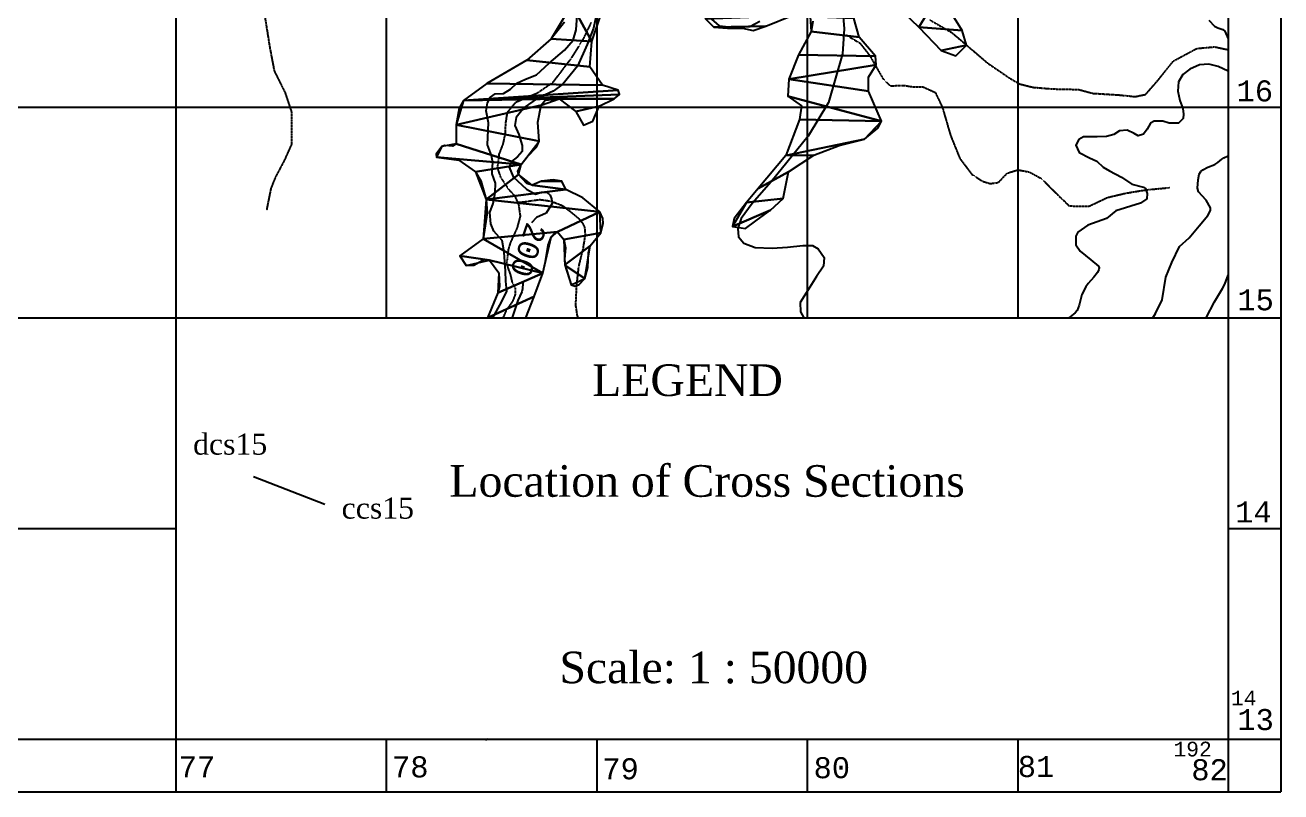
# Model space of a CAD drawing. Extents: x 19272750 to 38563660, y 1412748 to 2838873.
# Drawn here: x 19276285 to 19282250, y 1412750 to 1416390 of the extents above; entities that cross this region are included whole.
import ezdxf
from ezdxf.enums import TextEntityAlignment as Align

# ---------------------------------------------------------------- set-up
doc = ezdxf.new("R2010")
doc.units = 0
doc.header["$MEASUREMENT"] = 0
doc.linetypes.add('HIDDEN', pattern=[0.375, 0.25, -0.125])
for name, color, linetype in [('-1', 7, 'CONTINUOUS'), ('-41', 7, 'CONTINUOUS'), ('-51', 7, 'CONTINUOUS'), ('-52', 7, 'CONTINUOUS'), ('1', 7, 'CONTINUOUS'), ('41', 7, 'CONTINUOUS'), ('45', 7, 'CONTINUOUS'), ('50', 7, 'CONTINUOUS'), ('51', 7, 'CONTINUOUS'), ('52', 7, 'CONTINUOUS')]:
    doc.layers.add(name, color=color, linetype=linetype)
doc.styles.add('MONOTXT', font='MONOTXT', dxfattribs={"height": 0.2})
doc.styles.get("Standard").update_dxf_attribs({"font": 'VNTIME.TTF'})

msp = doc.modelspace()

# ---------------------------------------------------------------- linework, layer by layer
at = {"layer": '-1', "color": 7, "linetype": 'CONTINUOUS'}
for p, q in [((19282000, 1434250), (19282000, 1413000)), ((19282250, 1434250), (19282250, 1412750)), ((19277000, 1433000), (19277000, 1413000)), ((19278000, 1433000), (19278000, 1415000)), ((19279000, 1433000), (19279000, 1415000)), ((19280000, 1433000), (19280000, 1415000)), ((19281000, 1433000), (19281000, 1415000)), ((19272750, 1416000), (19282250, 1416000)), ((19272750, 1415000), (19282000, 1415000)), ((19282000, 1415000), (19282250, 1415000)), ((19272750, 1414000), (19277000, 1414000)), ((19282000, 1414000), (19282250, 1414000)), ((19272750, 1413000), (19282000, 1413000)), ((19277000, 1413000), (19277000, 1412750)), ((19278000, 1413000), (19278000, 1412750)), ((19279000, 1413000), (19279000, 1412750)), ((19280000, 1413000), (19280000, 1412750)), ((19281000, 1413000), (19281000, 1412750)), ((19282000, 1413000), (19282250, 1413000)), ((19282000, 1413000), (19282000, 1412750)), ((19272750, 1412750), (19282250, 1412750))]:
    msp.add_line(p, q, dxfattribs=at)
at = {"layer": '-1', "color": 30, "linetype": 'CONTINUOUS'}
for points in [[(19279006.6, 1416479.7), (19278984.5, 1416375.1), (19278954.8, 1416298.5), (19278908.1, 1416194.5), (19278839.5, 1416109.4), (19278792.9, 1416077), (19278716.5, 1416041.9), (19278655.6, 1415999), (19278616.8, 1415952.2), (19278611.6, 1415913.9), (19278629.7, 1415871), (19278645.2, 1415819), (19278645.2, 1415790.5), (19278624.5, 1415764.5), (19278596, 1415742.4), (19278584.4, 1415716.4), (19278602.5, 1415669), (19278667.2, 1415610.5), (19278708.7, 1415587.1), (19278737.2, 1415596.2), (19278763.1, 1415596.2), (19278778.6, 1415583.2), (19278785.1, 1415565), (19278787.7, 1415542.9), (19278759.2, 1415497.5), (19278713.9, 1415476), (19278690.6, 1415451.7)], [(19278506.2, 1415000), (19278548.1, 1415074.6), (19278572.7, 1415126.6), (19278568.8, 1415174.6), (19278567.5, 1415222.7), (19278561.1, 1415311.7), (19278550.7, 1415367.6), (19278511.8, 1415411.4), (19278497.5, 1415446.4), (19278492.4, 1415501), (19278507.9, 1415543.8), (19278518.3, 1415595.8), (19278519.6, 1415639.9), (19278504, 1415684.1), (19278504, 1415699.3), (19278506.6, 1415735.7), (19278500.1, 1415770.8), (19278482, 1415821.4), (19278483.3, 1415857.8), (19278485.9, 1415926.7), (19278475.5, 1415983.2), (19278480.7, 1416020.9), (19278496.2, 1416048.2), (19278517, 1416063.8), (19278557.1, 1416065.1), (19278590.8, 1416085.9), (19278620.6, 1416114.5), (19278662.1, 1416134), (19278713.9, 1416153.5), (19278774.7, 1416208.7), (19278847.3, 1416271.1), (19278887.4, 1416319.2), (19278901.7, 1416367.3), (19278906.9, 1416435.5)], [(19281908.1, 1416413.6), (19281934, 1416384.9), (19281951, 1416377.1), (19281974.6, 1416369.3), (19281983.2, 1416361.5), (19282000, 1416325)], [(19282000, 1416171.4), (19281952.1, 1416193.8), (19281908.1, 1416204.2), (19281864, 1416201.6), (19281817.3, 1416180.8), (19281783.6, 1416154.8), (19281762.9, 1416120.9), (19281760.3, 1416076.7), (19281770.7, 1416032.5), (19281783.6, 1415994), (19281787.5, 1415966.7), (19281786.2, 1415945.9), (19281762.9, 1415923.8), (19281718.8, 1415923.8), (19281689, 1415934.2), (19281648.8, 1415934.2), (19281630.6, 1415923.8), (19281615.1, 1415896.5), (19281596.9, 1415871.8), (19281572.3, 1415863.7), (19281552.8, 1415875.4), (19281520.4, 1415891), (19281482.8, 1415888.4), (19281456.9, 1415871.5), (19281421.9, 1415861.1), (19281377.8, 1415859.8), (19281313, 1415859.8), (19281289.6, 1415846.8), (19281275.4, 1415819.4), (19281292.2, 1415785.6), (19281341.5, 1415759.6), (19281375.2, 1415744), (19281406.3, 1415715.4), (19281436.1, 1415698.5), (19281493.2, 1415668.6), (19281542.4, 1415634.7), (19281596.9, 1415621.1), (19281607.3, 1415614.6), (19281615.1, 1415589.9), (19281612.5, 1415565.1), (19281582.6, 1415544.3), (19281466, 1415507.9), (19281421.9, 1415471.5), (19281333.7, 1415440.3), (19281285.7, 1415406.4), (19281275.4, 1415387.7), (19281276.7, 1415347.2), (19281296.1, 1415317.3), (19281346.7, 1415275.7)], [(19281869.6, 1415694.4), (19281880, 1415703.6), (19281903.3, 1415715.2), (19281937, 1415728.2), (19281951.1, 1415738.2), (19281968.9, 1415753.2), (19281978.6, 1415759.5), (19282000, 1415769.9)], [(19281641.3, 1415000), (19281654.2, 1415021.5), (19281685.4, 1415086.6), (19281703.5, 1415193.3), (19281732.1, 1415263.6), (19281768.4, 1415339.1), (19281815.1, 1415380.7), (19281861.8, 1415436.7), (19281903.3, 1415486.2), (19281915.8, 1415510.2), (19281916.3, 1415522.6), (19281895.5, 1415559.1), (19281859.2, 1415598.1), (19281854, 1415616.7), (19281856.6, 1415655.4), (19281862.1, 1415682.1), (19281869.6, 1415694.4)], [(19281346.7, 1415275.7), (19281383, 1415245.8), (19281386.6, 1415237), (19281385.5, 1415229.7), (19281379.1, 1415215.9), (19281360.8, 1415192.8), (19281334.5, 1415163.1), (19281323.3, 1415146.9), (19281305.2, 1415111.2), (19281292.2, 1415060.4), (19281281.9, 1415035.7), (19281272.1, 1415024.1), (19281249.4, 1415004.5), (19281243.4, 1415000)], [(19281894.8, 1415000), (19281895.5, 1415001.1), (19281934.4, 1415076.6), (19281973.3, 1415139.1), (19281983.1, 1415160.2), (19282000, 1415203.4)], [(19278649.1, 1415170.8), (19278649.1, 1415164.9), (19278647.1, 1415137.9), (19278643.9, 1415124.6), (19278625.8, 1415083), (19278598.6, 1415002.4), (19278597.8, 1415000)], [(19278139.9, 1413000), (19278139.9, 1413000)], [(19278484.8, 1413000), (19278479.6, 1412998.2), (19278477.1, 1412997.5), (19278476.1, 1412997.4), (19278474.1, 1412997.5), (19278472.1, 1412998), (19278470.8, 1412998.6), (19278468.3, 1413000)]]:
    msp.add_lwpolyline(points, dxfattribs=at)
at = {"layer": '-41', "color": 3, "linetype": 'CONTINUOUS'}
msp.add_line((19277369.4, 1414246.4), (19277708.3, 1414115.6), dxfattribs=at)
at = {"layer": '-51', "color": 4, "linetype": 'HIDDEN'}
for points in [[(19277421.3, 1416443.5), (19277447.2, 1416282.4), (19277467.9, 1416173.3), (19277519.6, 1416069.4), (19277550.7, 1415975.9), (19277550.7, 1415825.2), (19277514.5, 1415744.7), (19277473.1, 1415666.8), (19277452.3, 1415614.9), (19277431.6, 1415510.9)], [(19278973.2, 1416402.4), (19278934.4, 1416321.9), (19278877.4, 1416231), (19278789.4, 1416115.4), (19278716.9, 1416066.1), (19278613.3, 1416021.9), (19278574.5, 1415975.1), (19278566.7, 1415925.8), (19278564.1, 1415871.2), (19278553.8, 1415824.5), (19278535.6, 1415777.7), (19278527.9, 1415711.5), (19278543.4, 1415667.3), (19278579.6, 1415612.8), (19278610.7, 1415579), (19278628.8, 1415537.4), (19278636.6, 1415482.9), (19278621.1, 1415425.7), (19278590, 1415358.2), (19278579.6, 1415324.4), (19278571.9, 1415255.6), (19278590, 1415203.6), (19278597.8, 1415169.9), (19278613.3, 1415143.9), (19278613.3, 1415112.7), (19278600.4, 1415078.9), (19278569.3, 1415034.8), (19278554.5, 1415000)], [(19280582.5, 1416414.8), (19280686.1, 1416355.1), (19280856.9, 1416209.8), (19280960.4, 1416139), (19281009.6, 1416110.5), (19281071.7, 1416094.9), (19281164.8, 1416087.1), (19281289.1, 1416084.5), (19281356.4, 1416066.3), (19281480.6, 1416058.5), (19281558.2, 1416050.7), (19281607.4, 1416061.1), (19281664.3, 1416126.1), (19281739.3, 1416219.5), (19281850.6, 1416279.2), (19281936.1, 1416286.9), (19282000, 1416273.1)], [(19280186.3, 1416343), (19280251, 1416304.1), (19280297.6, 1416244.4), (19280359.7, 1416135.3), (19280393.3, 1416101.5), (19280455.5, 1416104.1), (19280509.8, 1416096.3), (19280551.2, 1416096.3), (19280608.2, 1416070.4), (19280641.8, 1416000.2), (19280680.7, 1415866.5), (19280724.7, 1415757.4), (19280781.6, 1415682.1), (19280833.4, 1415648.4), (19280869.6, 1415638), (19280908.4, 1415643.2), (19280949.9, 1415687.3), (19281001.6, 1415702.9), (19281056, 1415692.5), (19281112.9, 1415661.3), (19281188, 1415586), (19281244.9, 1415531.5), (19281338.1, 1415530.2), (19281426.1, 1415571.8), (19281514.1, 1415592.5), (19281609.9, 1415608.1), (19281721.2, 1415618.5)], [(19278912.3, 1415000), (19278907.7, 1415013.7), (19278900.7, 1415060.9), (19278905.1, 1415156.6), (19278915.5, 1415246.2), (19278936.2, 1415329.3), (19278946.6, 1415396.8), (19278944, 1415430), (19278936.2, 1415446.2), (19278918.7, 1415467.7), (19278879.3, 1415500.7), (19278837.8, 1415531.9), (19278783.5, 1415552.7), (19278729.1, 1415560.5), (19278656.6, 1415550.1), (19278625.9, 1415546.8)]]:
    msp.add_lwpolyline(points, dxfattribs=at)
at = {"layer": '-51', "color": 4, "linetype": 'CONTINUOUS'}
for points in [[(19280165.2, 1416489.8), (19280175.5, 1416372.9), (19280167.8, 1416253.4), (19280100.4, 1416022.1), (19280004.6, 1415862.4), (19279828.5, 1415646.7), (19279737.9, 1415542.8), (19279686.1, 1415471.4), (19279670.6, 1415424.6), (19279673.1, 1415385.6), (19279699.1, 1415354.4), (19279753.4, 1415333.6), (19279833.7, 1415331), (19279906.2, 1415336.2), (19279978.7, 1415344), (19280025.3, 1415344), (19280051.2, 1415328.4), (19280079.7, 1415286.9), (19280077.1, 1415245.3), (19280043.5, 1415195.9), (19280004.6, 1415133.6), (19279965.8, 1415073.8), (19279968.4, 1415028.4), (19279983.3, 1415000)], [(19279533.3, 1416430.1), (19279582.5, 1416385.9), (19279657.6, 1416378.1), (19279727.5, 1416383.3), (19279774.1, 1416409.3)]]:
    msp.add_lwpolyline(points, dxfattribs=at)
at = {"layer": '-52', "color": 4, "linetype": 'CONTINUOUS'}
msp.add_line((19278481.2, 1415000), (19278663.1, 1415000), dxfattribs=at)
for points in [[(19278720.9, 1415929.5), (19278736, 1416010), (19278754.9, 1416033.2), (19278821.3, 1416040.2), (19278901.6, 1415979.8), (19278936.8, 1415914.4), (19278982, 1415934.5), (19279012.1, 1416005), (19279082.4, 1416040.2), (19279107.5, 1416060.4), (19279102.4, 1416080.5), (19279027.1, 1416105.7), (19278966.9, 1416191.3), (19278976.9, 1416312.2), (19279072.3, 1416594.2)], [(19279516.6, 1416420.5), (19279556.8, 1416380.2), (19279622, 1416375.2), (19279692.3, 1416375.2), (19279742.5, 1416365.1), (19279802.8, 1416385.2), (19279928.3, 1416435.6)], [(19280415.2, 1416491), (19280530.7, 1416380.2), (19280636.1, 1416269.4), (19280706.4, 1416244.2), (19280756.6, 1416294.6), (19280736.5, 1416365.1), (19280691.3, 1416435.6)], [(19278847.4, 1416404.6), (19278783.7, 1416324.8), (19278668.2, 1416224.1), (19278477.4, 1416113.3), (19278367, 1416032.7), (19278346.6, 1415996.4), (19278331.9, 1415916.9), (19278331.9, 1415826.2), (19278314.7, 1415816), (19278278.8, 1415817.8), (19278264.1, 1415813.6), (19278236.9, 1415777.5), (19278239, 1415763.3), (19278344.4, 1415748.1), (19278424.7, 1415692.8), (19278450.3, 1415650.4), (19278474.9, 1415561.8), (19278479.8, 1415499.5), (19278459.9, 1415375.5), (19278349.4, 1415294.9), (19278379.6, 1415249.6), (19278416.1, 1415250.9), (19278467.3, 1415278.6), (19278490, 1415274.8), (19278535.2, 1415214.3), (19278538.7, 1415149.6), (19278530.2, 1415118.6), (19278481.2, 1415000)], [(19280026.4, 1416408.6), (19280018.6, 1416360.1), (19279958.4, 1416249.3), (19279913.2, 1416133.4), (19279908.2, 1416052.8), (19279973.4, 1416007.5), (19279963.4, 1415942.1), (19279898.1, 1415770.8), (19279767.6, 1415614.7), (19279711.1, 1415547.7), (19279653.2, 1415471.4), (19279645.1, 1415434.3), (19279706.4, 1415424.8), (19279755.1, 1415461.1), (19279825.4, 1415511.5), (19279885.6, 1415566.9), (19279910.7, 1415692.8), (19280031.2, 1415773.4), (19280151.7, 1415818.7), (19280272.1, 1415848.9), (19280336, 1415900.5), (19280352.5, 1415934.5), (19280290.8, 1416076.8), (19280290.8, 1416142.9), (19280327.4, 1416201.4), (19280323.8, 1416242.2), (19280247, 1416332.4), (19280221.9, 1416423)], [(19278663.1, 1415000), (19278663.2, 1415000.3), (19278703.4, 1415101), (19278743.5, 1415211.8), (19278756.3, 1415268.1), (19278769.3, 1415344.9), (19278783.7, 1415383), (19278803.3, 1415405.5), (19278813.8, 1415408.2), (19278843.9, 1415372.9), (19278851.9, 1415332.7), (19278847.7, 1415278.9), (19278848.9, 1415252.1), (19278879.1, 1415156.4), (19278898.2, 1415150.3), (19278915.9, 1415158.3), (19278944.3, 1415186.6), (19278957.5, 1415238.7), (19278960.5, 1415310.9), (19278969.4, 1415342.7), (19279019.6, 1415403.2), (19279030, 1415448.2), (19279028.6, 1415472.3), (19279014.6, 1415503.9), (19278934.3, 1415569.4), (19278854, 1415609.6), (19278833.9, 1415649.9), (19278793.7, 1415655), (19278738.5, 1415649.9), (19278693.3, 1415629.8), (19278668.6, 1415638.1), (19278628.1, 1415680.2), (19278625.7, 1415696.1), (19278640.6, 1415728), (19278670.3, 1415764.3), (19278713.7, 1415811), (19278725.9, 1415838.8), (19278720.9, 1415929.5)]]:
    msp.add_lwpolyline(points, dxfattribs=at)
at = {"layer": '1', "color": 7, "linetype": 'CONTINUOUS'}
for p, q in [((19282000, 1434250), (19282000, 1413000)), ((19282250, 1434250), (19282250, 1412750)), ((19277000, 1433000), (19277000, 1413000)), ((19278000, 1433000), (19278000, 1415000)), ((19279000, 1433000), (19279000, 1415000)), ((19280000, 1433000), (19280000, 1415000)), ((19281000, 1433000), (19281000, 1415000)), ((19272750, 1416000), (19282250, 1416000)), ((19272750, 1415000), (19282000, 1415000)), ((19282000, 1415000), (19282250, 1415000)), ((19272750, 1414000), (19277000, 1414000)), ((19282000, 1414000), (19282250, 1414000)), ((19272750, 1413000), (19282000, 1413000)), ((19277000, 1413000), (19277000, 1412750)), ((19278000, 1413000), (19278000, 1412750)), ((19279000, 1413000), (19279000, 1412750)), ((19280000, 1413000), (19280000, 1412750)), ((19281000, 1413000), (19281000, 1412750)), ((19282000, 1413000), (19282250, 1413000)), ((19282000, 1413000), (19282000, 1412750)), ((19272750, 1412750), (19282250, 1412750))]:
    msp.add_line(p, q, dxfattribs=at)
at = {"layer": '1', "color": 30, "linetype": 'CONTINUOUS'}
for points in [[(19279006.6, 1416479.7), (19278984.5, 1416375.1), (19278954.8, 1416298.5), (19278908.1, 1416194.5), (19278839.5, 1416109.4), (19278792.9, 1416077), (19278716.5, 1416041.9), (19278655.6, 1415999), (19278616.8, 1415952.2), (19278611.6, 1415913.9), (19278629.7, 1415871), (19278645.2, 1415819), (19278645.2, 1415790.5), (19278624.5, 1415764.5), (19278596, 1415742.4), (19278584.4, 1415716.4), (19278602.5, 1415669), (19278667.2, 1415610.5), (19278708.7, 1415587.1), (19278737.2, 1415596.2), (19278763.1, 1415596.2), (19278778.6, 1415583.2), (19278785.1, 1415565), (19278787.7, 1415542.9), (19278759.2, 1415497.5), (19278713.9, 1415476), (19278690.6, 1415451.7)], [(19278506.2, 1415000), (19278548.1, 1415074.6), (19278572.7, 1415126.6), (19278568.8, 1415174.6), (19278567.5, 1415222.7), (19278561.1, 1415311.7), (19278550.7, 1415367.6), (19278511.8, 1415411.4), (19278497.5, 1415446.4), (19278492.4, 1415501), (19278507.9, 1415543.8), (19278518.3, 1415595.8), (19278519.6, 1415639.9), (19278504, 1415684.1), (19278504, 1415699.3), (19278506.6, 1415735.7), (19278500.1, 1415770.8), (19278482, 1415821.4), (19278483.3, 1415857.8), (19278485.9, 1415926.7), (19278475.5, 1415983.2), (19278480.7, 1416020.9), (19278496.2, 1416048.2), (19278517, 1416063.8), (19278557.1, 1416065.1), (19278590.8, 1416085.9), (19278620.6, 1416114.5), (19278662.1, 1416134), (19278713.9, 1416153.5), (19278774.7, 1416208.7), (19278847.3, 1416271.1), (19278887.4, 1416319.2), (19278901.7, 1416367.3), (19278906.9, 1416435.5)], [(19281908.1, 1416413.6), (19281934, 1416384.9), (19281951, 1416377.1), (19281974.6, 1416369.3), (19281983.2, 1416361.5), (19282000, 1416325)], [(19282000, 1416171.4), (19281952.1, 1416193.8), (19281908.1, 1416204.2), (19281864, 1416201.6), (19281817.3, 1416180.8), (19281783.6, 1416154.8), (19281762.9, 1416120.9), (19281760.3, 1416076.7), (19281770.7, 1416032.5), (19281783.6, 1415994), (19281787.5, 1415966.7), (19281786.2, 1415945.9), (19281762.9, 1415923.8), (19281718.8, 1415923.8), (19281689, 1415934.2), (19281648.8, 1415934.2), (19281630.6, 1415923.8), (19281615.1, 1415896.5), (19281596.9, 1415871.8), (19281572.3, 1415863.7), (19281552.8, 1415875.4), (19281520.4, 1415891), (19281482.8, 1415888.4), (19281456.9, 1415871.5), (19281421.9, 1415861.1), (19281377.8, 1415859.8), (19281313, 1415859.8), (19281289.6, 1415846.8), (19281275.4, 1415819.4), (19281292.2, 1415785.6), (19281341.5, 1415759.6), (19281375.2, 1415744), (19281406.3, 1415715.4), (19281436.1, 1415698.5), (19281493.2, 1415668.6), (19281542.4, 1415634.7), (19281596.9, 1415621.1), (19281607.3, 1415614.6), (19281615.1, 1415589.9), (19281612.5, 1415565.1), (19281582.6, 1415544.3), (19281466, 1415507.9), (19281421.9, 1415471.5), (19281333.7, 1415440.3), (19281285.7, 1415406.4), (19281275.4, 1415387.7), (19281276.7, 1415347.2), (19281296.1, 1415317.3), (19281346.7, 1415275.7)], [(19281869.6, 1415694.4), (19281880, 1415703.6), (19281903.3, 1415715.2), (19281937, 1415728.2), (19281951.1, 1415738.2), (19281968.9, 1415753.2), (19281978.6, 1415759.5), (19282000, 1415769.9)], [(19281641.3, 1415000), (19281654.2, 1415021.5), (19281685.4, 1415086.6), (19281703.5, 1415193.3), (19281732.1, 1415263.6), (19281768.4, 1415339.1), (19281815.1, 1415380.7), (19281861.8, 1415436.7), (19281903.3, 1415486.2), (19281915.8, 1415510.2), (19281916.3, 1415522.6), (19281895.5, 1415559.1), (19281859.2, 1415598.1), (19281854, 1415616.7), (19281856.6, 1415655.4), (19281862.1, 1415682.1), (19281869.6, 1415694.4)], [(19281346.7, 1415275.7), (19281383, 1415245.8), (19281386.6, 1415237), (19281385.5, 1415229.7), (19281379.1, 1415215.9), (19281360.8, 1415192.8), (19281334.5, 1415163.1), (19281323.3, 1415146.9), (19281305.2, 1415111.2), (19281292.2, 1415060.4), (19281281.9, 1415035.7), (19281272.1, 1415024.1), (19281249.4, 1415004.5), (19281243.4, 1415000)], [(19281894.8, 1415000), (19281895.5, 1415001.1), (19281934.4, 1415076.6), (19281973.3, 1415139.1), (19281983.1, 1415160.2), (19282000, 1415203.4)], [(19278649.1, 1415170.8), (19278649.1, 1415164.9), (19278647.1, 1415137.9), (19278643.9, 1415124.6), (19278625.8, 1415083), (19278598.6, 1415002.4), (19278597.8, 1415000)], [(19278139.9, 1413000), (19278139.9, 1413000)], [(19278484.8, 1413000), (19278479.6, 1412998.2), (19278477.1, 1412997.5), (19278476.1, 1412997.4), (19278474.1, 1412997.5), (19278472.1, 1412998), (19278470.8, 1412998.6), (19278468.3, 1413000)]]:
    msp.add_lwpolyline(points, dxfattribs=at)
at = {"layer": '41', "color": 3, "linetype": 'CONTINUOUS'}
msp.add_line((19277369.4, 1414246.4), (19277708.3, 1414115.6), dxfattribs=at)
at = {"layer": '51', "color": 4, "linetype": 'HIDDEN'}
for points in [[(19277421.3, 1416443.5), (19277447.2, 1416282.4), (19277467.9, 1416173.3), (19277519.6, 1416069.4), (19277550.7, 1415975.9), (19277550.7, 1415825.2), (19277514.5, 1415744.7), (19277473.1, 1415666.8), (19277452.3, 1415614.9), (19277431.6, 1415510.9)], [(19278973.2, 1416402.4), (19278934.4, 1416321.9), (19278877.4, 1416231), (19278789.4, 1416115.4), (19278716.9, 1416066.1), (19278613.3, 1416021.9), (19278574.5, 1415975.1), (19278566.7, 1415925.8), (19278564.1, 1415871.2), (19278553.8, 1415824.5), (19278535.6, 1415777.7), (19278527.9, 1415711.5), (19278543.4, 1415667.3), (19278579.6, 1415612.8), (19278610.7, 1415579), (19278628.8, 1415537.4), (19278636.6, 1415482.9), (19278621.1, 1415425.7), (19278590, 1415358.2), (19278579.6, 1415324.4), (19278571.9, 1415255.6), (19278590, 1415203.6), (19278597.8, 1415169.9), (19278613.3, 1415143.9), (19278613.3, 1415112.7), (19278600.4, 1415078.9), (19278569.3, 1415034.8), (19278554.5, 1415000)], [(19280582.5, 1416414.8), (19280686.1, 1416355.1), (19280856.9, 1416209.8), (19280960.4, 1416139), (19281009.6, 1416110.5), (19281071.7, 1416094.9), (19281164.8, 1416087.1), (19281289.1, 1416084.5), (19281356.4, 1416066.3), (19281480.6, 1416058.5), (19281558.2, 1416050.7), (19281607.4, 1416061.1), (19281664.3, 1416126.1), (19281739.3, 1416219.5), (19281850.6, 1416279.2), (19281936.1, 1416286.9), (19282000, 1416273.1)], [(19280186.3, 1416343), (19280251, 1416304.1), (19280297.6, 1416244.4), (19280359.7, 1416135.3), (19280393.3, 1416101.5), (19280455.5, 1416104.1), (19280509.8, 1416096.3), (19280551.2, 1416096.3), (19280608.2, 1416070.4), (19280641.8, 1416000.2), (19280680.7, 1415866.5), (19280724.7, 1415757.4), (19280781.6, 1415682.1), (19280833.4, 1415648.4), (19280869.6, 1415638), (19280908.4, 1415643.2), (19280949.9, 1415687.3), (19281001.6, 1415702.9), (19281056, 1415692.5), (19281112.9, 1415661.3), (19281188, 1415586), (19281244.9, 1415531.5), (19281338.1, 1415530.2), (19281426.1, 1415571.8), (19281514.1, 1415592.5), (19281609.9, 1415608.1), (19281721.2, 1415618.5)], [(19278912.3, 1415000), (19278907.7, 1415013.7), (19278900.7, 1415060.9), (19278905.1, 1415156.6), (19278915.5, 1415246.2), (19278936.2, 1415329.3), (19278946.6, 1415396.8), (19278944, 1415430), (19278936.2, 1415446.2), (19278918.7, 1415467.7), (19278879.3, 1415500.7), (19278837.8, 1415531.9), (19278783.5, 1415552.7), (19278729.1, 1415560.5), (19278656.6, 1415550.1), (19278625.9, 1415546.8)]]:
    msp.add_lwpolyline(points, dxfattribs=at)
at = {"layer": '51', "color": 4, "linetype": 'CONTINUOUS'}
for points in [[(19280165.2, 1416489.8), (19280175.5, 1416372.9), (19280167.8, 1416253.4), (19280100.4, 1416022.1), (19280004.6, 1415862.4), (19279828.5, 1415646.7), (19279737.9, 1415542.8), (19279686.1, 1415471.4), (19279670.6, 1415424.6), (19279673.1, 1415385.6), (19279699.1, 1415354.4), (19279753.4, 1415333.6), (19279833.7, 1415331), (19279906.2, 1415336.2), (19279978.7, 1415344), (19280025.3, 1415344), (19280051.2, 1415328.4), (19280079.7, 1415286.9), (19280077.1, 1415245.3), (19280043.5, 1415195.9), (19280004.6, 1415133.6), (19279965.8, 1415073.8), (19279968.4, 1415028.4), (19279983.3, 1415000)], [(19279533.3, 1416430.1), (19279582.5, 1416385.9), (19279657.6, 1416378.1), (19279727.5, 1416383.3), (19279774.1, 1416409.3)]]:
    msp.add_lwpolyline(points, dxfattribs=at)
at = {"layer": '52', "color": 4, "linetype": 'CONTINUOUS'}
msp.add_line((19278481.2, 1415000), (19278663.1, 1415000), dxfattribs=at)
for points in [[(19278720.9, 1415929.5), (19278736, 1416010), (19278754.9, 1416033.2), (19278821.3, 1416040.2), (19278901.6, 1415979.8), (19278936.8, 1415914.4), (19278982, 1415934.5), (19279012.1, 1416005), (19279082.4, 1416040.2), (19279107.5, 1416060.4), (19279102.4, 1416080.5), (19279027.1, 1416105.7), (19278966.9, 1416191.3), (19278976.9, 1416312.2), (19279072.3, 1416594.2)], [(19279516.6, 1416420.5), (19279556.8, 1416380.2), (19279622, 1416375.2), (19279692.3, 1416375.2), (19279742.5, 1416365.1), (19279802.8, 1416385.2), (19279928.3, 1416435.6)], [(19280415.2, 1416491), (19280530.7, 1416380.2), (19280636.1, 1416269.4), (19280706.4, 1416244.2), (19280756.6, 1416294.6), (19280736.5, 1416365.1), (19280691.3, 1416435.6)], [(19278847.4, 1416404.6), (19278783.7, 1416324.8), (19278668.2, 1416224.1), (19278477.4, 1416113.3), (19278367, 1416032.7), (19278346.6, 1415996.4), (19278331.9, 1415916.9), (19278331.9, 1415826.2), (19278314.7, 1415816), (19278278.8, 1415817.8), (19278264.1, 1415813.6), (19278236.9, 1415777.5), (19278239, 1415763.3), (19278344.4, 1415748.1), (19278424.7, 1415692.8), (19278450.3, 1415650.4), (19278474.9, 1415561.8), (19278479.8, 1415499.5), (19278459.9, 1415375.5), (19278349.4, 1415294.9), (19278379.6, 1415249.6), (19278416.1, 1415250.9), (19278467.3, 1415278.6), (19278490, 1415274.8), (19278535.2, 1415214.3), (19278538.7, 1415149.6), (19278530.2, 1415118.6), (19278481.2, 1415000)], [(19280026.4, 1416408.6), (19280018.6, 1416360.1), (19279958.4, 1416249.3), (19279913.2, 1416133.4), (19279908.2, 1416052.8), (19279973.4, 1416007.5), (19279963.4, 1415942.1), (19279898.1, 1415770.8), (19279767.6, 1415614.7), (19279711.1, 1415547.7), (19279653.2, 1415471.4), (19279645.1, 1415434.3), (19279706.4, 1415424.8), (19279755.1, 1415461.1), (19279825.4, 1415511.5), (19279885.6, 1415566.9), (19279910.7, 1415692.8), (19280031.2, 1415773.4), (19280151.7, 1415818.7), (19280272.1, 1415848.9), (19280336, 1415900.5), (19280352.5, 1415934.5), (19280290.8, 1416076.8), (19280290.8, 1416142.9), (19280327.4, 1416201.4), (19280323.8, 1416242.2), (19280247, 1416332.4), (19280221.9, 1416423)], [(19278663.1, 1415000), (19278663.2, 1415000.3), (19278703.4, 1415101), (19278743.5, 1415211.8), (19278756.3, 1415268.1), (19278769.3, 1415344.9), (19278783.7, 1415383), (19278803.3, 1415405.5), (19278813.8, 1415408.2), (19278843.9, 1415372.9), (19278851.9, 1415332.7), (19278847.7, 1415278.9), (19278848.9, 1415252.1), (19278879.1, 1415156.4), (19278898.2, 1415150.3), (19278915.9, 1415158.3), (19278944.3, 1415186.6), (19278957.5, 1415238.7), (19278960.5, 1415310.9), (19278969.4, 1415342.7), (19279019.6, 1415403.2), (19279030, 1415448.2), (19279028.6, 1415472.3), (19279014.6, 1415503.9), (19278934.3, 1415569.4), (19278854, 1415609.6), (19278833.9, 1415649.9), (19278793.7, 1415655), (19278738.5, 1415649.9), (19278693.3, 1415629.8), (19278668.6, 1415638.1), (19278628.1, 1415680.2), (19278625.7, 1415696.1), (19278640.6, 1415728), (19278670.3, 1415764.3), (19278713.7, 1415811), (19278725.9, 1415838.8), (19278720.9, 1415929.5)]]:
    msp.add_lwpolyline(points, dxfattribs=at)

# ---------------------------------------------------------------- texts
at = {"layer": '-1', "color": 7, "linetype": 'CONTINUOUS', "style": 'MONOTXT'}
for s, height, p in [('16', 100, (19282126.3, 1416077.8)), ('15', 100, (19282130, 1415085.4)), ('14', 100, (19282119.8, 1414079.1)), ('14', 70, (19282073.4, 1413195.5)), ('13', 100, (19282130, 1413093.3)), ('192', 70, (19281830.8, 1412953.2)), ('77', 100, (19277101.4, 1412869.1)), ('78', 100, (19278114.6, 1412868.8)), ('80', 100, (19280116.9, 1412864.8)), ('81', 100, (19281086.9, 1412870.5)), ('79', 100, (19279113.3, 1412859.7)), ('82', 100, (19281911.2, 1412855.2))]:
    msp.add_text(s, height=height, dxfattribs=at).set_placement(p, align=Align.MIDDLE)
at = {"layer": '-1', "color": 30, "linetype": 'CONTINUOUS', "style": 'MONOTXT'}
msp.add_text('200', height=100, rotation=251.34413, dxfattribs=at).set_placement((19278675.1, 1415321.8), align=Align.MIDDLE)
at = {"layer": '-41', "color": 3, "linetype": 'CONTINUOUS'}
for s, p in [('dcs15', (19277258.9, 1414403.1)), ('ccs15', (19277960.3, 1414096.9))]:
    msp.add_text(s, height=100, dxfattribs=at).set_placement(p, align=Align.MIDDLE)
at = {"layer": '1', "color": 7, "linetype": 'CONTINUOUS', "style": 'MONOTXT'}
for s, height, p in [('16', 100, (19282126.3, 1416077.8)), ('15', 100, (19282130, 1415085.4)), ('14', 100, (19282119.8, 1414079.1)), ('14', 70, (19282073.4, 1413195.5)), ('13', 100, (19282130, 1413093.3)), ('192', 70, (19281830.8, 1412953.2)), ('77', 100, (19277101.4, 1412869.1)), ('78', 100, (19278114.6, 1412868.8)), ('80', 100, (19280116.9, 1412864.8)), ('81', 100, (19281086.9, 1412870.5)), ('79', 100, (19279113.3, 1412859.7)), ('82', 100, (19281911.2, 1412855.2))]:
    msp.add_text(s, height=height, dxfattribs=at).set_placement(p, align=Align.MIDDLE)
at = {"layer": '1', "color": 30, "linetype": 'CONTINUOUS', "style": 'MONOTXT'}
msp.add_text('200', height=100, rotation=251.34413, dxfattribs=at).set_placement((19278675.1, 1415321.8), align=Align.MIDDLE)
at = {"layer": '41', "color": 3, "linetype": 'CONTINUOUS'}
for s, p in [('dcs15', (19277258.9, 1414403.1)), ('ccs15', (19277960.3, 1414096.9))]:
    msp.add_text(s, height=100, dxfattribs=at).set_placement(p, align=Align.MIDDLE)
at = {"layer": '45', "color": 7, "linetype": 'CONTINUOUS'}
for s, p in [('LEGEND', (19279431.3, 1414704.2)), ('Location of Cross Sections', (19279524.4, 1414230.6)), ('Scale: 1 : 50000', (19279556, 1413343.7))]:
    msp.add_text(s, height=150, dxfattribs=at).set_placement(p, align=Align.MIDDLE)

# ---------------------------------------------------------------- meshes
at = {"layer": '50', "color": 134, "linetype": 'CONTINUOUS'}
mesh = msp.add_polyface(dxfattribs=at)
corners = [(19279718, 1418317.7), (19279131.8, 1418354.5), (19278568.8, 1416979.9), (19278458.6, 1416939.7), (19280253.1, 1418124.1), (19279797.3, 1418352.5), (19280094.7, 1418203.4), (19278629.9, 1418035.7), (19278440.9, 1418255.2), (19278753.2, 1418097.5), (19280005.1, 1418129.1), (19278691.6, 1418062.2), (19278603.5, 1417973.9), (19278490.2, 1417872.4), (19279087.8, 1418093.1), (19278810.4, 1418097.5), (19278999.8, 1418084.3), (19278894.1, 1418084.3), (19280000.5, 1418123.9), (19279321.2, 1418093.1), (19279906.4, 1418049.4), (19279431.2, 1418088.7), (19279925.8, 1417898.6), (19279510.5, 1418018.1), (19279528.1, 1417921), (19279860.5, 1417878.5), (19279528.1, 1417872.4), (19279830.4, 1417838.2), (19279497.3, 1417797.4), (19279830.4, 1417737.5), (19279497.3, 1417753.2), (19279790.2, 1417636.8), (19279519.3, 1417709.1), (19279760.1, 1417546.1), (19279545.7, 1417607.6), (19279532.5, 1417519.3), (19279750.1, 1417450.4), (19279539.8, 1417409), (19279795.2, 1417405.1), (19279535.1, 1417336.5), (19280018.6, 1417347.2), (19280048.8, 1417261.5), (19279470, 1417326.4), (19279429.9, 1417286.2), (19280098.9, 1417231.3), (19279495, 1417256.1), (19280355, 1417226.3), (19279530.1, 1417215.9), (19280410.2, 1417170.9), (19279510, 1417145.6), (19278824.1, 1416969.8), (19278704, 1416989.9), (19279394.9, 1417135.6), (19279139.5, 1417170.7), (19280370, 1417125.6), (19279009.4, 1417045.1), (19280329.9, 1417045), (19278899.2, 1416939.7), (19279667.2, 1416984.5), (19279366, 1416924.1), (19278786.6, 1416836.7), (19278378.5, 1416829.2), (19278511.2, 1416771.4), (19278318.4, 1416743.8), (19278476.2, 1416711.1), (19278331, 1416731.2), (19278451.1, 1416650.9), (19278331, 1416665.9), (19278421.1, 1416610.7), (19278275.9, 1416625.8), (19278361, 1416580.6), (19278235.8, 1416585.6), (19278248.4, 1416864.3), (19278741.5, 1416801.6), (19278248.4, 1416799), (19278711.5, 1416746.3), (19278571.3, 1416786.5), (19278463.6, 1416904.5), (19279250.5, 1416898.9), (19278463.8, 1416901.1), (19278841.6, 1416841.7), (19279220.4, 1416813.3), (19278871.7, 1416791.5), (19279235.5, 1416712.6), (19278856.7, 1416691.1), (19279155.2, 1416632), (19280314.8, 1416954.3), (19279717.4, 1416914), (19280360, 1416893.9), (19279662.2, 1416823.4), (19280450.4, 1416833.5), (19280465.4, 1416752.9), (19279571.8, 1416682.4), (19280470.4, 1416621.9), (19279521.6, 1416611.9), (19280530.7, 1416516.2), (19279506.6, 1416556.5), (19280415.2, 1416491), (19280585.9, 1416470.9), (19280530.7, 1416380.2), (19280736.5, 1416365.1), (19280756.6, 1416294.6), (19280636.1, 1416269.4), (19280299.8, 1416521.2), (19279506.6, 1416470.9), (19280221.9, 1416423), (19280013.6, 1416430.6), (19280247, 1416332.4), (19280018.6, 1416360.1), (19280323.8, 1416242.2), (19279958.4, 1416249.3), (19280327.4, 1416201.4), (19279913.2, 1416133.4), (19280290.8, 1416076.8), (19280352.5, 1415934.5), (19279908.2, 1416052.8), (19279963.4, 1415942.1), (19280272.1, 1415848.9), (19279898.1, 1415770.8), (19280031.2, 1415773.4), (19279910.7, 1415692.8), (19279767.6, 1415614.7), (19279885.6, 1415566.9), (19279711.1, 1415547.7), (19279825.4, 1415511.5), (19279645.1, 1415434.3), (19280746.5, 1416501.1), (19280676.3, 1416526.3), (19279928.3, 1416435.6), (19279516.6, 1416420.5), (19279802.8, 1416385.2), (19279556.8, 1416380.2), (19279012.1, 1416005), (19278901.6, 1415979.8), (19279019.6, 1415403.2), (19278843.9, 1415372.9), (19278969.4, 1415342.7), (19278848.9, 1415252.1), (19278944.3, 1415186.6), (19278849.4, 1415249.3), (19278833.9, 1415649.9), (19278738.5, 1415649.9), (19279105, 1416642.1), (19278836.6, 1416615.7), (19279072.3, 1416594.2), (19278841.6, 1416555.4), (19278976.9, 1416312.2), (19278858.1, 1416530.1), (19278783.7, 1416324.8), (19278966.9, 1416191.3), (19278668.2, 1416224.1), (19279027.1, 1416105.7), (19278477.4, 1416113.3), (19279102.4, 1416080.5), (19278367, 1416032.7), (19279107.5, 1416060.4), (19278821.3, 1416040.2), (19278736, 1416010), (19278331.9, 1415916.9), (19278725.9, 1415838.8), (19278640.6, 1415728), (19278331.9, 1415826.2), (19278239, 1415763.3), (19278424.7, 1415692.8), (19278628.1, 1415680.2), (19278474.9, 1415561.8), (19278854, 1415609.6), (19279014.6, 1415503.9), (19278813.8, 1415408.2), (19278459.9, 1415375.5), (19278743.5, 1415211.8), (19278490, 1415274.8), (19278530.2, 1415118.6), (19278703.4, 1415101), (19278481.2, 1415000), (19278349.4, 1415294.9), (19279082.4, 1416040.2), (19279692.3, 1416375.2), (19278458.6, 1416859.3), (19279727.4, 1416984.5), (19280141.9, 1418376), (19278605.1, 1418339.4), (19278459.6, 1418269), (19279875.6, 1417354.7), (19279429.9, 1417286.2), (19278663.9, 1416949.7), (19280691.3, 1416435.6), (19278693.3, 1415629.8), (19279523.7, 1417960.7), (19279175.9, 1418093.1), (19278942.5, 1418079.9), (19278713.6, 1418075.4), (19278663, 1418045.2), (19278575.6, 1417912.7), (19278496.3, 1417875.4), (19278745.6, 1418359.5), (19279437.8, 1418389.7), (19279628.8, 1418367.4), (19279988.2, 1418403.4), (19280032.8, 1418398.4), (19280153.4, 1418376.9), (19280040.2, 1418173.6), (19279910.7, 1417873.4), (19279940.8, 1417369.8), (19280204.4, 1417231.3), (19280289.7, 1417231.3), (19280449.2, 1416835.9), (19280746.5, 1416536.3), (19280706.4, 1416244.2), (19280242, 1416493.5), (19280290.8, 1416142.9), (19280151.7, 1415818.7), (19279755.1, 1415461.1), (19279706.4, 1415424.8), (19279973.4, 1416007.5), (19279742.5, 1416365.1), (19279622, 1416375.2), (19279607, 1416914), (19279526.6, 1416853.6), (19279210.4, 1416616.9), (19279108.4, 1416061.8), (19278982, 1415934.5), (19278936.8, 1415914.4), (19278720.9, 1415929.5), (19278793.7, 1415655), (19278934.3, 1415569.4), (19278879.1, 1415156.4), (19278783.7, 1415383), (19278663.2, 1415000.3), (19278663.1, 1415000), (19278535.2, 1415214.3), (19278379.6, 1415249.6), (19278344.4, 1415748.1), (19278264.1, 1415813.6), (19278859, 1416450.7), (19278671.4, 1416721.2), (19278621.4, 1416751.3), (19278275.9, 1416555.4), (19278235.9, 1416582.7), (19278293.4, 1416869.4), (19278513.7, 1416999.9), (19278769.1, 1416989.9), (19279249.7, 1417180.8), (19279404.9, 1417341.5), (19279545.7, 1417554.6)]
mesh.append_faces([[corners[k] for k in face] for face in [(1, 0, 197, 196), (3, 2, 240), (11, 7, 192), (12, 13, 194, 193), (16, 17, 190), (51, 50, 241), (53, 52, 242), (58, 59, 218, 217), (70, 71, 238, 237), (72, 61, 239), (75, 76, 236, 235), (83, 85, 219), (101, 102, 208), (124, 125, 213, 212), (127, 126, 207), (132, 133, 222, 221), (138, 139, 226), (141, 140, 224), (173, 174, 229, 228), (171, 175, 231), (177, 131, 216), (22, 25, 202), (5, 180, 199, 198), (181, 1, 195), (183, 40, 203), (184, 42, 243), (44, 46, 205, 204)]], dxfattribs={"vtx0": -1, "color": 134})
mesh.append_faces([[corners[k] for k in face] for face in [(6, 9, 10, 201), (9, 7, 11, 191), (60, 61, 73), (77, 59, 3), (88, 89, 90, 206), (103, 104, 105, 209), (104, 103, 96), (111, 112, 113, 210), (117, 118, 119, 211), (129, 128, 104), (130, 131, 177, 215), (143, 142, 84), (153, 154, 155, 220), (157, 158, 159, 223), (166, 165, 167, 225), (168, 169, 170, 227)]], dxfattribs={"vtx0": -1, "vtx1": -1, "color": 134})
mesh.append_faces([[corners[k] for k in face] for face in [(2, 3, 57, 185), (19, 18, 15), (38, 39, 40, 183), (73, 74, 76, 75), (155, 154, 156, 176), (164, 165, 166, 187)]], dxfattribs={"vtx0": -1, "vtx1": -1, "vtx2": -1, "color": 134})
mesh.append_faces([[corners[k] for k in face] for face in [(8, 7, 9, 6), (58, 57, 3, 59)]], dxfattribs={"vtx0": -1, "vtx1": -1, "vtx2": -1, "vtx3": -1, "color": 134})
mesh.append_faces([[corners[k] for k in face] for face in [(0, 1, 181, 182), (6, 0, 182, 8), (41, 42, 184, 43), (56, 57, 58, 179), (83, 84, 142, 85), (95, 96, 103, 97), (98, 99, 100, 186), (105, 104, 128, 106)]], dxfattribs={"vtx0": -1, "vtx1": -1, "vtx3": -1, "color": 134})
mesh.append_faces([[corners[k] for k in face] for face in [(4, 5, 0, 6), (7, 8, 13, 12), (10, 9, 15, 18), (14, 15, 17, 16), (18, 19, 21, 20), (20, 21, 23, 22), (25, 26, 28, 27), (27, 28, 30, 29), (29, 30, 32, 31), (31, 32, 34, 33), (33, 35, 37, 36), (36, 37, 39, 38), (40, 39, 42, 41), (41, 43, 45, 44), (46, 47, 49, 48), (48, 49, 52, 54), (50, 51, 185, 57), (54, 55, 57, 56), (61, 60, 80, 178), (62, 63, 65, 64), (63, 62, 76, 74), (64, 65, 67, 66), (66, 67, 69, 68), (68, 69, 71, 70), (59, 77, 79, 78), (78, 80, 82, 81), (81, 82, 84, 83), (86, 87, 89, 88), (87, 86, 56, 179), (90, 89, 92, 91), (91, 92, 94, 93), (93, 94, 96, 95), (95, 97, 99, 98), (100, 99, 102, 101), (105, 106, 108, 107), (107, 108, 110, 109), (109, 110, 112, 111), (113, 112, 115, 114), (114, 116, 118, 117), (119, 118, 121, 120), (120, 121, 123, 122), (122, 123, 125, 124), (126, 127, 98, 186), (128, 129, 131, 130), (133, 132, 176, 156), (134, 135, 137, 136), (135, 134, 167, 168), (136, 137, 139, 138), (140, 141, 187, 166), (142, 143, 145, 144), (144, 145, 147, 146), (146, 148, 150, 149), (149, 150, 152, 151), (151, 152, 154, 153), (156, 154, 158, 157), (159, 158, 161, 160), (160, 163, 165, 164), (170, 172, 174, 173)]], dxfattribs={"vtx0": -1, "vtx2": -1, "color": 134})
mesh.append_faces([[corners[k] for k in face] for face in [(22, 24, 26, 25), (44, 45, 47, 46), (52, 53, 55, 54), (61, 72, 74, 73), (78, 79, 178, 80), (167, 165, 169, 168), (170, 169, 175, 171)]], dxfattribs={"vtx0": -1, "vtx2": -1, "vtx3": -1, "color": 134})
mesh.append_faces([[corners[k] for k in face] for face in [(5, 4, 200, 180), (15, 14, 189, 19), (22, 23, 188, 24), (33, 34, 244, 35), (114, 115, 214, 116), (146, 147, 234, 148), (160, 161, 233, 162), (160, 162, 232, 163), (170, 171, 230, 172)]], dxfattribs={"vtx0": -1, "vtx3": -1, "color": 134})

doc.saveas('drawing.dxf')
